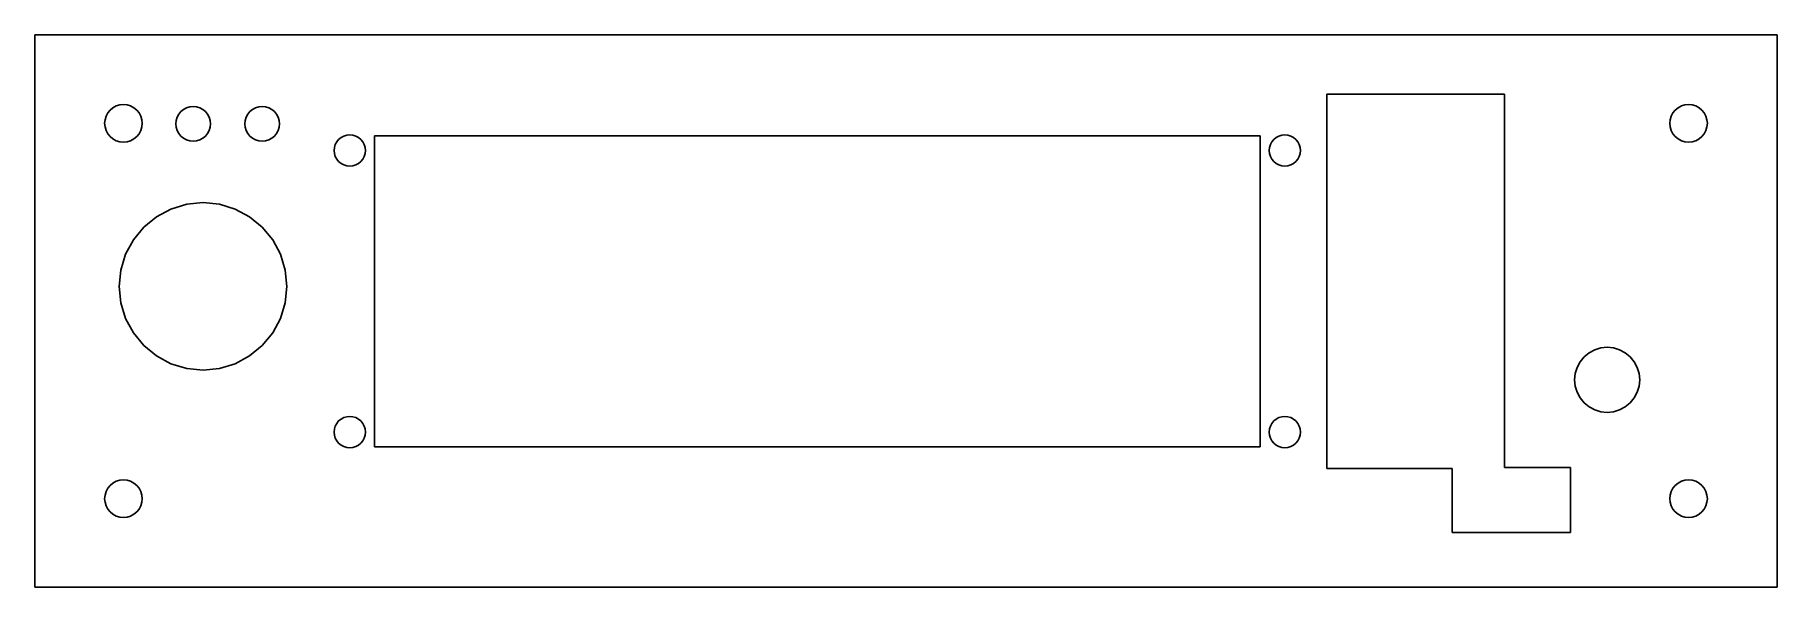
# Model space of a CAD drawing. Header units: metres. Extents: x -88 to 88, y -28 to 28.
import ezdxf

# ---------------------------------------------------------------- set-up
doc = ezdxf.new("R2010")
doc.units = ezdxf.units.M

msp = doc.modelspace()

# ---------------------------------------------------------------- linework, layer by layer
for p, q in [((88.36, 28.035), (-88.36, 28.035)), ((-88.36, 28.035), (-88.36, -28.035)), ((88.36, -28.035), (88.36, 28.035)), ((42.7, -16), (42.7, 22)), ((42.7, 22), (60.7, 22)), ((60.7, 22), (60.7, -15.896)), ((-81.2434, 19.4216), (-81.135, 19.779)), ((-81.135, 19.779), (-80.9589, 20.1084)), ((-80.9589, 20.1084), (-80.722, 20.397)), ((-80.722, 20.397), (-80.4334, 20.6339)), ((-80.4334, 20.6339), (-80.104, 20.81)), ((-80.104, 20.81), (-79.7466, 20.9184)), ((-79.7466, 20.9184), (-79.375, 20.955)), ((-79.375, 20.955), (-79.0033, 20.9184)), ((-79.0033, 20.9184), (-78.646, 20.81)), ((-78.646, 20.81), (-78.3166, 20.6339)), ((-78.3166, 20.6339), (-78.028, 20.397)), ((-78.028, 20.397), (-77.791, 20.1084)), ((-77.791, 20.1084), (-77.615, 19.779)), ((-77.615, 19.779), (-77.5066, 19.4216)), ((-74.0164, 19.3414), (-73.9168, 19.6697)), ((-73.9168, 19.6697), (-73.7551, 19.9722)), ((-73.7551, 19.9722), (-73.5374, 20.2374)), ((-73.5374, 20.2374), (-73.2722, 20.4551)), ((-73.2722, 20.4551), (-72.9697, 20.6168)), ((-72.9697, 20.6168), (-72.6414, 20.7164)), ((-72.6414, 20.7164), (-72.3, 20.75)), ((-72.3, 20.75), (-71.9586, 20.7164)), ((-71.9586, 20.7164), (-71.6303, 20.6168)), ((-71.6303, 20.6168), (-71.3277, 20.4551)), ((-71.3277, 20.4551), (-71.0626, 20.2374)), ((-71.0626, 20.2374), (-70.8449, 19.9722)), ((-70.8449, 19.9722), (-70.6832, 19.6697)), ((-70.6832, 19.6697), (-70.5836, 19.3414)), ((-67.0164, 19.3414), (-66.9168, 19.6697)), ((-66.9168, 19.6697), (-66.7551, 19.9722)), ((-66.7551, 19.9722), (-66.5374, 20.2374)), ((-66.5374, 20.2374), (-66.2722, 20.4551)), ((-66.2722, 20.4551), (-65.9697, 20.6168)), ((-65.9697, 20.6168), (-65.6414, 20.7164)), ((-65.6414, 20.7164), (-65.3, 20.75)), ((-65.3, 20.75), (-64.9586, 20.7164)), ((-64.9586, 20.7164), (-64.6303, 20.6168)), ((-64.6303, 20.6168), (-64.3277, 20.4551)), ((-64.3277, 20.4551), (-64.0626, 20.2374)), ((-64.0626, 20.2374), (-63.8449, 19.9722)), ((-63.8449, 19.9722), (-63.6832, 19.6697)), ((-63.6832, 19.6697), (-63.5836, 19.3414)), ((77.5066, 19.4216), (77.615, 19.779)), ((77.615, 19.779), (77.791, 20.1084)), ((77.791, 20.1084), (78.028, 20.397)), ((78.028, 20.397), (78.3166, 20.6339)), ((78.3166, 20.6339), (78.646, 20.81)), ((78.646, 20.81), (79.0033, 20.9184)), ((79.0033, 20.9184), (79.375, 20.955)), ((79.375, 20.955), (79.7466, 20.9184)), ((79.7466, 20.9184), (80.104, 20.81)), ((80.104, 20.81), (80.4334, 20.6339)), ((80.4334, 20.6339), (80.722, 20.397)), ((80.722, 20.397), (80.9589, 20.1084)), ((80.9589, 20.1084), (81.135, 19.779)), ((81.135, 19.779), (81.2434, 19.4216)), ((-81.28, 19.05), (-81.2434, 19.4216)), ((-81.2434, 18.6783), (-81.28, 19.05)), ((-81.135, 18.321), (-81.2434, 18.6783)), ((-80.9589, 17.9916), (-81.135, 18.321)), ((-80.722, 17.703), (-80.9589, 17.9916)), ((-80.4334, 17.466), (-80.722, 17.703)), ((-78.028, 17.703), (-78.3166, 17.466)), ((-77.791, 17.9916), (-78.028, 17.703)), ((-77.615, 18.321), (-77.791, 17.9916)), ((-77.5066, 18.6783), (-77.615, 18.321)), ((-77.5066, 19.4216), (-77.47, 19.05)), ((-77.47, 19.05), (-77.5066, 18.6783)), ((-74.05, 19), (-74.0164, 19.3414)), ((-74.0164, 18.6586), (-74.05, 19)), ((-73.9168, 18.3303), (-74.0164, 18.6586)), ((-73.7551, 18.0277), (-73.9168, 18.3303)), ((-73.5374, 17.7626), (-73.7551, 18.0277)), ((-73.2722, 17.5449), (-73.5374, 17.7626)), ((-71.0626, 17.7626), (-71.3277, 17.5449)), ((-70.8449, 18.0277), (-71.0626, 17.7626)), ((-70.6832, 18.3303), (-70.8449, 18.0277)), ((-70.5836, 18.6586), (-70.6832, 18.3303)), ((-70.5836, 19.3414), (-70.55, 19)), ((-70.55, 19), (-70.5836, 18.6586)), ((-67.05, 19), (-67.0164, 19.3414)), ((-67.0164, 18.6586), (-67.05, 19)), ((-66.9168, 18.3303), (-67.0164, 18.6586)), ((-66.7551, 18.0277), (-66.9168, 18.3303)), ((-66.5374, 17.7626), (-66.7551, 18.0277)), ((-66.2722, 17.5449), (-66.5374, 17.7626)), ((-64.0626, 17.7626), (-64.3277, 17.5449)), ((-63.8449, 18.0277), (-64.0626, 17.7626)), ((-63.6832, 18.3303), (-63.8449, 18.0277)), ((-63.5836, 18.6586), (-63.6832, 18.3303)), ((-63.5836, 19.3414), (-63.55, 19)), ((-63.55, 19), (-63.5836, 18.6586)), ((-57.3038, 17.6075), (-57.0293, 17.7542)), ((-57.0293, 17.7542), (-56.7315, 17.8445)), ((-56.7315, 17.8445), (-56.4218, 17.875)), ((-56.4218, 17.875), (-56.1121, 17.8445)), ((-56.1121, 17.8445), (-55.8143, 17.7542)), ((-55.8143, 17.7542), (-55.5398, 17.6075)), ((-53.9159, -13.7948), (-53.9159, 17.7948)), ((-53.9159, 17.7948), (35.9159, 17.7948)), ((35.9159, 17.7948), (35.9159, -13.7948)), ((37.5398, 17.6075), (37.8143, 17.7542)), ((37.8143, 17.7542), (38.1121, 17.8445)), ((38.1121, 17.8445), (38.4218, 17.875)), ((38.4218, 17.875), (38.7315, 17.8445)), ((38.7315, 17.8445), (39.0293, 17.7542)), ((39.0293, 17.7542), (39.3038, 17.6075)), ((77.47, 19.05), (77.5066, 19.4216)), ((77.5066, 18.6783), (77.47, 19.05)), ((77.615, 18.321), (77.5066, 18.6783)), ((77.791, 17.9916), (77.615, 18.321)), ((78.028, 17.703), (77.791, 17.9916)), ((78.3166, 17.466), (78.028, 17.703)), ((80.722, 17.703), (80.4334, 17.466)), ((80.9589, 17.9916), (80.722, 17.703)), ((81.135, 18.321), (80.9589, 17.9916)), ((81.2434, 18.6783), (81.135, 18.321)), ((81.2434, 19.4216), (81.28, 19.05)), ((81.28, 19.05), (81.2434, 18.6783)), ((-80.104, 17.29), (-80.4334, 17.466)), ((-79.7466, 17.1816), (-80.104, 17.29)), ((-79.375, 17.145), (-79.7466, 17.1816)), ((-79.0033, 17.1816), (-79.375, 17.145)), ((-78.646, 17.29), (-79.0033, 17.1816)), ((-78.3166, 17.466), (-78.646, 17.29)), ((-72.9697, 17.3832), (-73.2722, 17.5449)), ((-72.6414, 17.2836), (-72.9697, 17.3832)), ((-72.3, 17.25), (-72.6414, 17.2836)), ((-71.9586, 17.2836), (-72.3, 17.25)), ((-71.6303, 17.3832), (-71.9586, 17.2836)), ((-71.3277, 17.5449), (-71.6303, 17.3832)), ((-65.9697, 17.3832), (-66.2722, 17.5449)), ((-65.6414, 17.2836), (-65.9697, 17.3832)), ((-65.3, 17.25), (-65.6414, 17.2836)), ((-64.9586, 17.2836), (-65.3, 17.25)), ((-64.6303, 17.3832), (-64.9586, 17.2836)), ((-64.3277, 17.5449), (-64.6303, 17.3832)), ((-58.0093, 16.2875), (-57.9788, 16.5972)), ((-57.9788, 15.9778), (-58.0093, 16.2875)), ((-57.9788, 16.5972), (-57.8885, 16.895)), ((-57.8885, 15.68), (-57.9788, 15.9778)), ((-57.8885, 16.895), (-57.7418, 17.1695)), ((-57.7418, 17.1695), (-57.5443, 17.41)), ((-57.5443, 17.41), (-57.3038, 17.6075)), ((-55.5398, 17.6075), (-55.2993, 17.41)), ((-55.2993, 17.41), (-55.1018, 17.1695)), ((-55.1018, 17.1695), (-54.9551, 16.895)), ((-54.9551, 16.895), (-54.8648, 16.5972)), ((-54.8648, 15.9778), (-54.9551, 15.68)), ((-54.8648, 16.5972), (-54.8343, 16.2875)), ((-54.8343, 16.2875), (-54.8648, 15.9778)), ((36.8343, 16.2875), (36.8648, 16.5972)), ((36.8648, 15.9778), (36.8343, 16.2875)), ((36.8648, 16.5972), (36.9551, 16.895)), ((36.9551, 15.68), (36.8648, 15.9778)), ((36.9551, 16.895), (37.1018, 17.1695)), ((37.1018, 17.1695), (37.2993, 17.41)), ((37.2993, 17.41), (37.5398, 17.6075)), ((39.3038, 17.6075), (39.5443, 17.41)), ((39.5443, 17.41), (39.7417, 17.1695)), ((39.7417, 17.1695), (39.8885, 16.895)), ((39.8885, 16.895), (39.9788, 16.5972)), ((39.9788, 15.9778), (39.8885, 15.68)), ((39.9788, 16.5972), (40.0093, 16.2875)), ((40.0093, 16.2875), (39.9788, 15.9778)), ((78.646, 17.29), (78.3166, 17.466)), ((79.0033, 17.1816), (78.646, 17.29)), ((79.375, 17.145), (79.0033, 17.1816)), ((79.7466, 17.1816), (79.375, 17.145)), ((80.104, 17.29), (79.7466, 17.1816)), ((80.4334, 17.466), (80.104, 17.29)), ((-57.7418, 15.4055), (-57.8885, 15.68)), ((-57.5443, 15.165), (-57.7418, 15.4055)), ((-57.3038, 14.9675), (-57.5443, 15.165)), ((-57.0293, 14.8208), (-57.3038, 14.9675)), ((-56.7315, 14.7305), (-57.0293, 14.8208)), ((-56.4218, 14.7), (-56.7315, 14.7305)), ((-56.1121, 14.7305), (-56.4218, 14.7)), ((-55.8143, 14.8208), (-56.1121, 14.7305)), ((-55.5398, 14.9675), (-55.8143, 14.8208)), ((-55.2993, 15.165), (-55.5398, 14.9675)), ((-55.1018, 15.4055), (-55.2993, 15.165)), ((-54.9551, 15.68), (-55.1018, 15.4055)), ((37.1018, 15.4055), (36.9551, 15.68)), ((37.2993, 15.165), (37.1018, 15.4055)), ((37.5398, 14.9675), (37.2993, 15.165)), ((37.8143, 14.8208), (37.5398, 14.9675)), ((38.1121, 14.7305), (37.8143, 14.8208)), ((38.4218, 14.7), (38.1121, 14.7305)), ((38.7315, 14.7305), (38.4218, 14.7)), ((39.0293, 14.8208), (38.7315, 14.7305)), ((39.3038, 14.9675), (39.0293, 14.8208)), ((39.5443, 15.165), (39.3038, 14.9675)), ((39.7417, 15.4055), (39.5443, 15.165)), ((39.8885, 15.68), (39.7417, 15.4055)), ((-74.5528, 10.353), (-72.9583, 10.8367)), ((-72.9583, 10.8367), (-71.3, 11)), ((-71.3, 11), (-69.6417, 10.8367)), ((-69.6417, 10.8367), (-68.0472, 10.353)), ((-77.3104, 8.51041), (-76.0223, 9.56749)), ((-76.0223, 9.56749), (-74.5528, 10.353)), ((-68.0472, 10.353), (-66.5777, 9.56749)), ((-66.5777, 9.56749), (-65.2896, 8.51041)), ((-79.153, 5.75281), (-78.3675, 7.22234)), ((-78.3675, 7.22234), (-77.3104, 8.51041)), ((-65.2896, 8.51041), (-64.2325, 7.22234)), ((-64.2325, 7.22234), (-63.447, 5.75281)), ((-79.6367, 4.15826), (-79.153, 5.75281)), ((-63.447, 5.75281), (-62.9633, 4.15826)), ((-79.8, 2.5), (-79.6367, 4.15826)), ((-62.9633, 4.15826), (-62.8, 2.5)), ((-79.6367, 0.84172), (-79.8, 2.5)), ((-62.8, 2.5), (-62.9633, 0.84172)), ((-79.153, -0.75281), (-79.6367, 0.84172)), ((-62.9633, 0.84172), (-63.447, -0.75281)), ((-78.3675, -2.22234), (-79.153, -0.75281)), ((-63.447, -0.75281), (-64.2325, -2.22234)), ((-77.3104, -3.51041), (-78.3675, -2.22234)), ((-76.0223, -4.56749), (-77.3104, -3.51041)), ((-65.2896, -3.51041), (-66.5777, -4.56749)), ((-64.2325, -2.22234), (-65.2896, -3.51041)), ((-74.5528, -5.35297), (-76.0223, -4.56749)), ((-66.5777, -4.56749), (-68.0472, -5.35297)), ((68.0694, -5.72137), (68.3745, -5.1505)), ((68.3745, -5.1505), (68.7851, -4.65013)), ((68.7851, -4.65013), (69.2855, -4.23949)), ((69.2855, -4.23949), (69.8564, -3.93434)), ((69.8564, -3.93434), (70.4758, -3.74644)), ((70.4758, -3.74644), (71.12, -3.683)), ((71.12, -3.683), (71.7642, -3.74644)), ((71.7642, -3.74644), (72.3836, -3.93434)), ((72.3836, -3.93434), (72.9545, -4.23949)), ((72.9545, -4.23949), (73.4549, -4.65013)), ((73.4549, -4.65013), (73.8655, -5.1505)), ((73.8655, -5.1505), (74.1706, -5.72137)), ((-72.9583, -5.83667), (-74.5528, -5.35297)), ((-71.3, -6), (-72.9583, -5.83667)), ((-69.6417, -5.83667), (-71.3, -6)), ((-68.0472, -5.35297), (-69.6417, -5.83667)), ((67.818, -6.98499), (67.8814, -6.34081)), ((67.8814, -7.62918), (67.818, -6.98499)), ((67.8814, -6.34081), (68.0694, -5.72137)), ((74.1706, -5.72137), (74.3586, -6.34081)), ((74.3586, -6.34081), (74.422, -6.98499)), ((74.422, -6.98499), (74.3586, -7.62918)), ((68.0694, -8.24861), (67.8814, -7.62918)), ((68.3745, -8.81949), (68.0694, -8.24861)), ((68.7851, -9.31985), (68.3745, -8.81949)), ((73.8655, -8.81949), (73.4549, -9.31985)), ((74.1706, -8.24861), (73.8655, -8.81949)), ((74.3586, -7.62918), (74.1706, -8.24861)), ((69.2855, -9.7305), (68.7851, -9.31985)), ((69.8564, -10.0356), (69.2855, -9.7305)), ((70.4758, -10.2235), (69.8564, -10.0356)), ((71.12, -10.287), (70.4758, -10.2235)), ((71.7642, -10.2235), (71.12, -10.287)), ((72.3836, -10.0356), (71.7642, -10.2235)), ((72.9545, -9.7305), (72.3836, -10.0356)), ((73.4549, -9.31985), (72.9545, -9.7305)), ((-58.0093, -12.2875), (-57.9788, -11.9778)), ((-57.9788, -12.5972), (-58.0093, -12.2875)), ((-57.9788, -11.9778), (-57.8885, -11.68)), ((-57.8885, -11.68), (-57.7418, -11.4055)), ((-57.7418, -11.4055), (-57.5443, -11.165)), ((-57.5443, -11.165), (-57.3038, -10.9675)), ((-57.3038, -10.9675), (-57.0293, -10.8208)), ((-57.0293, -10.8208), (-56.7315, -10.7305)), ((-56.7315, -10.7305), (-56.4218, -10.7)), ((-56.4218, -10.7), (-56.1121, -10.7305)), ((-56.1121, -10.7305), (-55.8143, -10.8208)), ((-55.8143, -10.8208), (-55.5398, -10.9675)), ((-55.5398, -10.9675), (-55.2993, -11.165)), ((-55.2993, -11.165), (-55.1018, -11.4055)), ((-55.1018, -11.4055), (-54.9551, -11.68)), ((-54.9551, -11.68), (-54.8648, -11.9778)), ((-54.8648, -11.9778), (-54.8343, -12.2875)), ((-54.8343, -12.2875), (-54.8648, -12.5972)), ((36.8343, -12.2875), (36.8648, -11.9778)), ((36.8648, -12.5972), (36.8343, -12.2875)), ((36.8648, -11.9778), (36.9551, -11.68)), ((36.9551, -11.68), (37.1018, -11.4055)), ((37.1018, -11.4055), (37.2993, -11.165)), ((37.2993, -11.165), (37.5398, -10.9675)), ((37.5398, -10.9675), (37.8143, -10.8208)), ((37.8143, -10.8208), (38.1121, -10.7305)), ((38.1121, -10.7305), (38.4218, -10.7)), ((38.4218, -10.7), (38.7315, -10.7305)), ((38.7315, -10.7305), (39.0293, -10.8208)), ((39.0293, -10.8208), (39.3038, -10.9675)), ((39.3038, -10.9675), (39.5443, -11.165)), ((39.5443, -11.165), (39.7417, -11.4055)), ((39.7417, -11.4055), (39.8885, -11.68)), ((39.8885, -11.68), (39.9788, -11.9778)), ((39.9788, -11.9778), (40.0093, -12.2875)), ((40.0093, -12.2875), (39.9788, -12.5972)), ((-57.8885, -12.895), (-57.9788, -12.5972)), ((-57.7418, -13.1695), (-57.8885, -12.895)), ((-57.5443, -13.41), (-57.7418, -13.1695)), ((-57.3038, -13.6075), (-57.5443, -13.41)), ((-57.0293, -13.7542), (-57.3038, -13.6075)), ((-56.7315, -13.8445), (-57.0293, -13.7542)), ((-56.4218, -13.875), (-56.7315, -13.8445)), ((-56.1121, -13.8445), (-56.4218, -13.875)), ((-55.8143, -13.7542), (-56.1121, -13.8445)), ((-55.5398, -13.6075), (-55.8143, -13.7542)), ((-55.2993, -13.41), (-55.5398, -13.6075)), ((-55.1018, -13.1695), (-55.2993, -13.41)), ((-54.9551, -12.895), (-55.1018, -13.1695)), ((-54.8648, -12.5972), (-54.9551, -12.895)), ((35.9159, -13.7948), (-53.9159, -13.7948)), ((36.9551, -12.895), (36.8648, -12.5972)), ((37.1018, -13.1695), (36.9551, -12.895)), ((37.2993, -13.41), (37.1018, -13.1695)), ((37.5398, -13.6075), (37.2993, -13.41)), ((37.8143, -13.7542), (37.5398, -13.6075)), ((38.1121, -13.8445), (37.8143, -13.7542)), ((38.4218, -13.875), (38.1121, -13.8445)), ((38.7315, -13.8445), (38.4218, -13.875)), ((39.0293, -13.7542), (38.7315, -13.8445)), ((39.3038, -13.6075), (39.0293, -13.7542)), ((39.5443, -13.41), (39.3038, -13.6075)), ((39.7417, -13.1695), (39.5443, -13.41)), ((39.8885, -12.895), (39.7417, -13.1695)), ((39.9788, -12.5972), (39.8885, -12.895)), ((60.7, -15.896), (67.4, -15.896)), ((67.4, -15.896), (67.4, -22.5)), ((-80.722, -17.703), (-80.4334, -17.466)), ((-80.4334, -17.466), (-80.104, -17.29)), ((-80.104, -17.29), (-79.7466, -17.1816)), ((-79.7466, -17.1816), (-79.375, -17.145)), ((-79.375, -17.145), (-79.0033, -17.1816)), ((-79.0033, -17.1816), (-78.646, -17.29)), ((-78.646, -17.29), (-78.3166, -17.466)), ((-78.3166, -17.466), (-78.028, -17.703)), ((55.4, -16), (42.7, -16)), ((55.4, -22.5), (55.4, -16)), ((78.028, -17.703), (78.3166, -17.466)), ((78.3166, -17.466), (78.646, -17.29)), ((78.646, -17.29), (79.0033, -17.1816)), ((79.0033, -17.1816), (79.375, -17.145)), ((79.375, -17.145), (79.7466, -17.1816)), ((79.7466, -17.1816), (80.104, -17.29)), ((80.104, -17.29), (80.4334, -17.466)), ((80.4334, -17.466), (80.722, -17.703)), ((-81.28, -19.05), (-81.2434, -18.6783)), ((-81.2434, -19.4216), (-81.28, -19.05)), ((-81.2434, -18.6783), (-81.135, -18.321)), ((-81.135, -19.779), (-81.2434, -19.4216)), ((-81.135, -18.321), (-80.9589, -17.9916)), ((-80.9589, -17.9916), (-80.722, -17.703)), ((-78.028, -17.703), (-77.791, -17.9916)), ((-77.791, -17.9916), (-77.615, -18.321)), ((-77.615, -18.321), (-77.5066, -18.6783)), ((-77.5066, -19.4216), (-77.615, -19.779)), ((-77.5066, -18.6783), (-77.47, -19.05)), ((-77.47, -19.05), (-77.5066, -19.4216)), ((77.47, -19.05), (77.5066, -18.6783)), ((77.5066, -19.4216), (77.47, -19.05)), ((77.5066, -18.6783), (77.615, -18.321)), ((77.615, -19.779), (77.5066, -19.4216)), ((77.615, -18.321), (77.791, -17.9916)), ((77.791, -17.9916), (78.028, -17.703)), ((80.722, -17.703), (80.9589, -17.9916)), ((80.9589, -17.9916), (81.135, -18.321)), ((81.135, -18.321), (81.2434, -18.6783)), ((81.2434, -19.4216), (81.135, -19.779)), ((81.2434, -18.6783), (81.28, -19.05)), ((81.28, -19.05), (81.2434, -19.4216)), ((-80.9589, -20.1084), (-81.135, -19.779)), ((-80.722, -20.397), (-80.9589, -20.1084)), ((-80.4334, -20.6339), (-80.722, -20.397)), ((-80.104, -20.81), (-80.4334, -20.6339)), ((-79.7466, -20.9184), (-80.104, -20.81)), ((-79.375, -20.955), (-79.7466, -20.9184)), ((-79.0033, -20.9184), (-79.375, -20.955)), ((-78.646, -20.81), (-79.0033, -20.9184)), ((-78.3166, -20.6339), (-78.646, -20.81)), ((-78.028, -20.397), (-78.3166, -20.6339)), ((-77.791, -20.1084), (-78.028, -20.397)), ((-77.615, -19.779), (-77.791, -20.1084)), ((77.791, -20.1084), (77.615, -19.779)), ((78.028, -20.397), (77.791, -20.1084)), ((78.3166, -20.6339), (78.028, -20.397)), ((78.646, -20.81), (78.3166, -20.6339)), ((79.0033, -20.9184), (78.646, -20.81)), ((79.375, -20.955), (79.0033, -20.9184)), ((79.7466, -20.9184), (79.375, -20.955)), ((80.104, -20.81), (79.7466, -20.9184)), ((80.4334, -20.6339), (80.104, -20.81)), ((80.722, -20.397), (80.4334, -20.6339)), ((80.9589, -20.1084), (80.722, -20.397)), ((81.135, -19.779), (80.9589, -20.1084)), ((67.4, -22.5), (55.4, -22.5)), ((-88.36, -28.035), (88.36, -28.035))]:
    msp.add_line(p, q)

doc.saveas('drawing.dxf')
